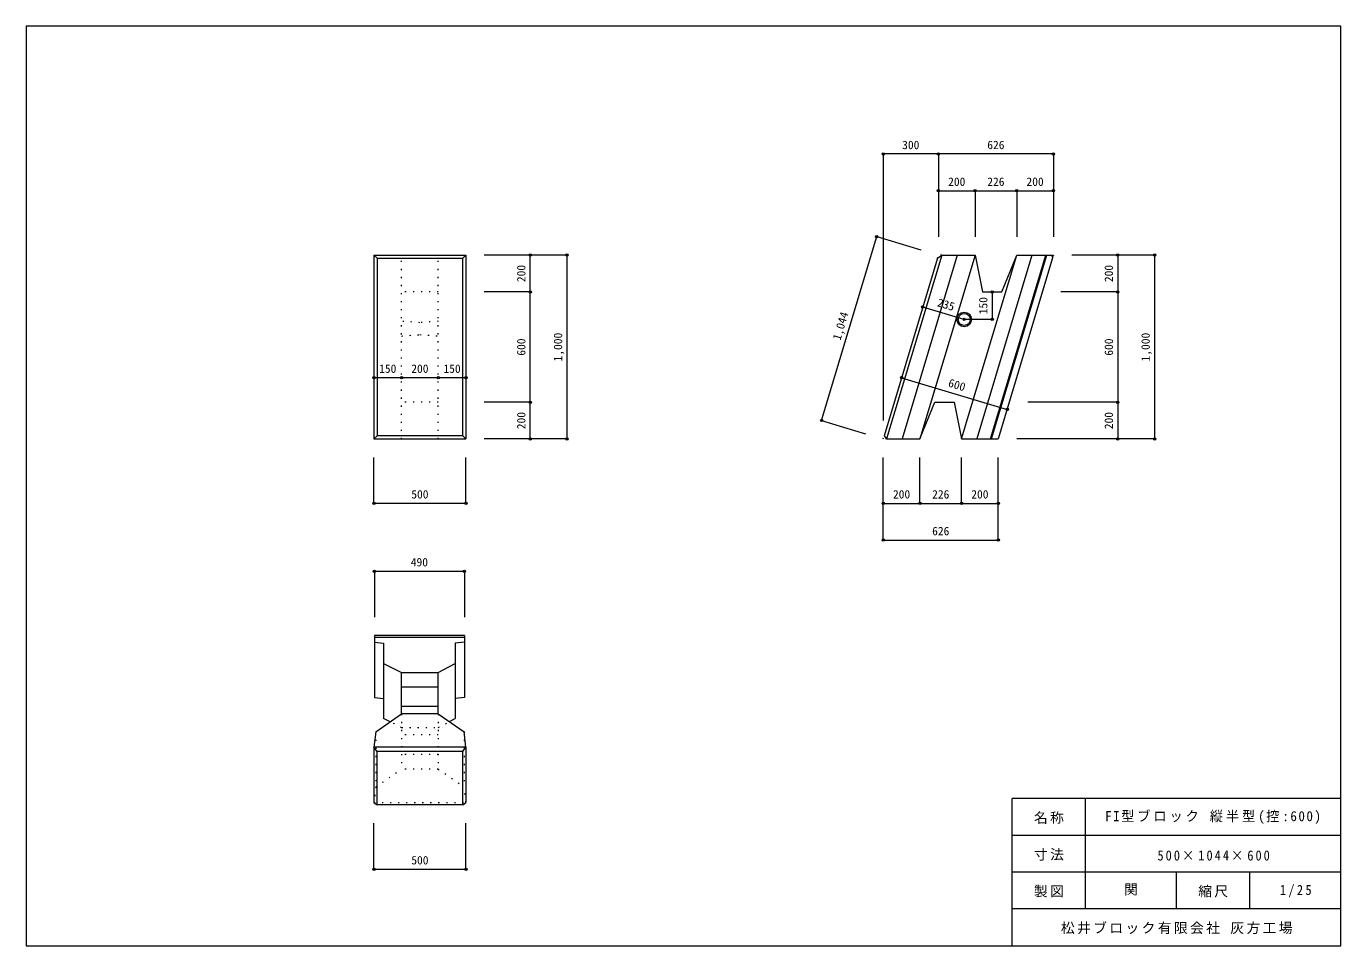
# Model space of a CAD drawing. Units: millimetres, scale not verified. Extents: x 138 to 7288, y 125 to 5125.
import ezdxf
from ezdxf.enums import TextEntityAlignment as Align

# ---------------------------------------------------------------- set-up
doc = ezdxf.new("R2010")
doc.units = ezdxf.units.MM
doc.header["$LTSCALE"] = 25
doc.header["$PDMODE"] = 32
doc.header["$PDSIZE"] = 12.5
doc.linetypes.add('DOTTED', pattern=[1.75, 0.25, -1.5])
for name, color, linetype, lineweight in [('_0-0_', 7, 'Continuous', 18), ('_0-1_', 7, 'Continuous', 18), ('_0-2_', 4, 'Continuous', 9)]:
    doc.layers.add(name, color=color, linetype=linetype, lineweight=lineweight)
doc.styles.add('ＭＳ ゴシック', font='')
doc.styles.get('ＭＳ ゴシック').set_extended_font_data('MS Gothic')

msp = doc.modelspace()

# ---------------------------------------------------------------- linework, layer by layer
at = {"layer": '_0-0_'}
for p, q in [((7287.5, 5125), (137.5, 5125)), ((137.5, 5125), (137.5, 125)), ((7287.5, 125), (7287.5, 5125)), ((5500, 125), (5500, 925)), ((7287.5, 925), (5500, 925)), ((5900, 325), (5900, 925)), ((7287.5, 725), (5500, 725)), ((7287.5, 525), (5500, 525)), ((6393.75, 325), (6393.75, 525)), ((6793.75, 325), (6793.75, 525)), ((7287.5, 325), (5500, 325)), ((137.5, 125), (7287.5, 125))]:
    msp.add_line(p, q, dxfattribs=at)
at = {"layer": '_0-1_'}
for p, q in [((2028.8, 3880.73), (2028.8, 2880.73)), ((2028.8, 3880.73), (2046.3, 3863.23)), ((2028.8, 3880.73), (2528.8, 3880.73)), ((2046.3, 3863.23), (2046.3, 2898.23)), ((2046.3, 3863.23), (2511.3, 3863.23)), ((2511.3, 3863.23), (2528.8, 3880.73)), ((2511.3, 2898.23), (2511.3, 3863.23)), ((2528.8, 3880.73), (2528.8, 2880.73)), ((5093.76, 3863.49), (4804.11, 2897.97)), ((5117.21, 3880.73), (4817.21, 2880.73)), ((5201.94, 3880.73), (4901.94, 2880.73)), ((5298.94, 3880.73), (4998.94, 2880.73)), ((5093.76, 3863.49), (5117.21, 3880.73)), ((5117.21, 3880.73), (5298.94, 3880.73)), ((5224.94, 2880.73), (5524.94, 3880.73)), ((5298.94, 3880.73), (5338.94, 3680.73)), ((5607.94, 3880.73), (5307.94, 2880.73)), ((5383.18, 2880.73), (5683.18, 3880.73)), ((5388.4, 2880.73), (5688.4, 3880.73)), ((5722.06, 3871.15), (5424.94, 2880.73)), ((5444.94, 3680.73), (5524.94, 3880.73)), ((5524.94, 3880.73), (5714.94, 3880.73)), ((5722.06, 3871.15), (5714.94, 3880.73)), ((5338.94, 3680.73), (5444.94, 3680.73)), ((4998.94, 2880.73), (5078.94, 3080.73)), ((5078.94, 3080.73), (5184.94, 3080.73)), ((5184.94, 3080.73), (5224.94, 2880.73)), ((2028.8, 2880.73), (2046.3, 2898.23)), ((2028.8, 2880.73), (2528.8, 2880.73)), ((2511.3, 2898.23), (2046.3, 2898.23)), ((2511.3, 2898.23), (2528.8, 2880.73)), ((4804.11, 2897.97), (4817.21, 2880.73)), ((4817.21, 2880.73), (4998.94, 2880.73)), ((5224.94, 2880.73), (5424.94, 2880.73)), ((2520.95, 1811.6), (2030.95, 1811.6)), ((2030.95, 1811.6), (2030.95, 1475.06)), ((2520.95, 1801.6), (2030.95, 1801.6)), ((2520.95, 1811.6), (2520.95, 1475.06)), ((2030.95, 1775.06), (2080.95, 1769.84)), ((2080.95, 1769.84), (2080.95, 1360.01)), ((2520.95, 1775.06), (2470.95, 1769.84)), ((2470.95, 1769.84), (2470.95, 1360.01)), ((2080.95, 1660.01), (2178.8, 1611.6)), ((2378.8, 1611.6), (2470.95, 1660.01)), ((2178.8, 1385.6), (2178.8, 1611.6)), ((2178.8, 1611.6), (2378.8, 1611.6)), ((2378.8, 1385.6), (2378.8, 1611.6)), ((2378.8, 1531.6), (2178.8, 1531.6)), ((2030.95, 1475.06), (2080.95, 1469.84)), ((2520.95, 1475.06), (2470.95, 1469.84)), ((2038.8, 1288.6), (2178.8, 1385.6)), ((2116.49, 1342.43), (2080.95, 1360.01)), ((2378.8, 1425.6), (2178.8, 1425.6)), ((2378.8, 1385.6), (2178.8, 1385.6)), ((2378.8, 1385.6), (2518.8, 1288.6)), ((2439.54, 1343.51), (2470.95, 1360.01)), ((2038.8, 1288.6), (2028.8, 1203.87)), ((2528.8, 1203.87), (2518.8, 1288.6)), ((2046.3, 1180.42), (2028.8, 1203.87)), ((2528.8, 1203.87), (2028.8, 1203.87)), ((2028.8, 1203.87), (2028.8, 903.87)), ((2511.3, 1180.42), (2046.3, 1180.42)), ((2046.3, 890.77), (2046.3, 1180.42)), ((2511.3, 1180.42), (2528.8, 1203.87)), ((2511.3, 890.77), (2511.3, 1180.42)), ((2528.8, 1203.87), (2528.8, 903.87)), ((2028.8, 903.87), (2046.3, 890.77)), ((2511.3, 890.77), (2046.3, 890.77)), ((2511.3, 890.77), (2528.8, 903.87))]:
    msp.add_line(p, q, dxfattribs=at)
at = {"layer": '_0-1_', "linetype": 'DOTTED'}
for p, q in [((2178.8, 2880.73), (2178.8, 3880.73)), ((2378.8, 2880.73), (2378.8, 3880.73)), ((5093.76, 3863.49), (5098.94, 3880.73)), ((5117.21, 3880.73), (5098.94, 3880.73)), ((5714.94, 3880.73), (5724.94, 3880.73)), ((5724.94, 3880.73), (5722.06, 3871.15)), ((2378.8, 3680.73), (2178.8, 3680.73)), ((2278.8, 3513.23), (2178.8, 3520.73)), ((2378.8, 3520.73), (2278.8, 3513.23)), ((2178.8, 3440.73), (2278.8, 3448.23)), ((2278.8, 3448.23), (2378.8, 3440.73)), ((2378.8, 3080.73), (2178.8, 3080.73)), ((4798.94, 2880.73), (4804.11, 2897.97)), ((4817.21, 2880.73), (4798.94, 2880.73)), ((2178.8, 1385.6), (2178.8, 1085.6)), ((2378.8, 1385.6), (2378.8, 1085.6)), ((2038.8, 1288.6), (2038.8, 988.6)), ((2178.8, 1311.6), (2116.49, 1342.43)), ((2178.8, 1311.6), (2378.8, 1311.6)), ((2378.8, 1311.6), (2439.54, 1343.51)), ((2518.8, 1288.6), (2518.8, 988.6)), ((2378.8, 1271.6), (2178.8, 1271.6)), ((2378.8, 1165.6), (2178.8, 1165.6)), ((2038.8, 988.6), (2178.8, 1085.6)), ((2378.8, 1085.6), (2178.8, 1085.6)), ((2378.8, 1085.6), (2518.8, 988.6)), ((2038.8, 988.6), (2028.8, 903.87)), ((2528.8, 903.87), (2518.8, 988.6)), ((2028.8, 903.87), (2528.8, 903.87))]:
    msp.add_line(p, q, dxfattribs=at)
at = {"layer": '_0-1_'}
for radius in [40, 32.5]:
    msp.add_circle((5239.28, 3530.73), radius, dxfattribs=at)
at = {"layer": '_0-2_'}
for p, q in [((4798.94, 4430.73), (4798.94, 2980.73)), ((5724.94, 4430.73), (4798.94, 4430.73)), ((5098.94, 4430.73), (5098.94, 3980.73)), ((5724.94, 4430.73), (5724.94, 3980.73)), ((5098.94, 4230.73), (5724.94, 4230.73)), ((5298.94, 4230.73), (5298.94, 3980.73)), ((5524.94, 4230.73), (5524.94, 3980.73)), ((4463.7, 2981.3), (4763.7, 3981.3)), ((4763.7, 3981.3), (5003.15, 3909.46)), ((3078.8, 3880.73), (2628.8, 3880.73)), ((2878.8, 2880.73), (2878.8, 3880.73)), ((3078.8, 2880.73), (3078.8, 3880.73)), ((6274.94, 3880.73), (5824.94, 3880.73)), ((6074.94, 3880.73), (6074.94, 2880.73)), ((6274.94, 3880.73), (6274.94, 2880.73)), ((2878.8, 3680.73), (2628.8, 3680.73)), ((5391.94, 3680.73), (5391.94, 3530.73)), ((6074.94, 3680.73), (5764.94, 3680.73)), ((5239.28, 3530.73), (5014.2, 3598.25)), ((5391.94, 3530.73), (5239.28, 3530.73)), ((2528.8, 3214.06), (2028.8, 3214.06)), ((4898.94, 3214.06), (5473.25, 3041.77)), ((2878.8, 3080.73), (2628.8, 3080.73)), ((6074.94, 3080.73), (5584.94, 3080.73)), ((4463.7, 2981.3), (4703.15, 2909.46)), ((3078.8, 2880.73), (2628.8, 2880.73)), ((6274.94, 2880.73), (5524.94, 2880.73)), ((2028.8, 2530.73), (2028.8, 2780.73)), ((2528.8, 2530.73), (2528.8, 2780.73)), ((4798.94, 2330.73), (4798.94, 2780.73)), ((4998.94, 2530.73), (4998.94, 2780.73)), ((5224.94, 2530.73), (5224.94, 2780.73)), ((5424.94, 2330.73), (5424.94, 2780.73)), ((2528.8, 2530.73), (2028.8, 2530.73)), ((4798.94, 2530.73), (5424.94, 2530.73)), ((4798.94, 2330.73), (5424.94, 2330.73)), ((2030.95, 2161.6), (2030.95, 1911.6)), ((2030.95, 2161.6), (2520.95, 2161.6)), ((2520.95, 2161.6), (2520.95, 1911.6)), ((2028.8, 540.77), (2028.8, 790.77)), ((2528.8, 540.77), (2528.8, 790.77)), ((2028.8, 540.77), (2528.8, 540.77))]:
    msp.add_line(p, q, dxfattribs=at)
for p in [(4798.94, 4430.73), (5098.94, 4430.73), (5724.94, 4430.73), (5098.94, 4230.73), (5298.94, 4230.73), (5524.94, 4230.73), (5724.94, 4230.73), (4763.7, 3981.3), (2878.8, 3880.73), (3078.8, 3880.73), (6074.94, 3880.73), (6274.94, 3880.73), (2878.8, 3680.73), (5391.94, 3680.73), (6074.94, 3680.73), (5014.2, 3598.25), (5239.28, 3530.73), (5391.94, 3530.73), (2028.8, 3214.06), (2178.8, 3214.06), (2378.8, 3214.06), (2528.8, 3214.06), (4898.94, 3214.06), (2878.8, 3080.73), (6074.94, 3080.73), (5473.25, 3041.77), (4463.7, 2981.3), (2878.8, 2880.73), (3078.8, 2880.73), (6074.94, 2880.73), (6274.94, 2880.73), (2028.8, 2530.73), (2528.8, 2530.73), (4798.94, 2530.73), (4998.94, 2530.73), (5224.94, 2530.73), (5424.94, 2530.73), (4798.94, 2330.73), (5424.94, 2330.73), (2030.95, 2161.6), (2520.95, 2161.6), (2028.8, 540.77), (2528.8, 540.77)]:
    msp.add_point(p, dxfattribs=at)

# ---------------------------------------------------------------- texts
at = {"layer": '_0-0_', "style": 'ＭＳ ゴシック'}
msp.add_text('関', height=54.99, dxfattribs=at).set_placement((6109.38, 387.5), align=Align.BOTTOM_LEFT)
at = {"layer": '_0-0_', "char_height": 54.99, "attachment_point": 7, "style": 'ＭＳ ゴシック'}
for s, insert in [('\\T1.23;\\W0.95;FI型ブロック\\~縦半型(控:600)', (6006.25, 787.5)), ('\\T1.17;名称', (5618.75, 787.5)), ('\\T1.17;寸法', (5618.75, 587.5)), ('\\T1.32;\\W0.9;500×1044×600', (6290.62, 587.5)), ('\\T1.17;製図', (5618.75, 387.5)), ('\\T1.17;縮尺', (6512.5, 387.5)), ('\\T1.38;\\W0.9;1/25', (6956.25, 387.5)), ('\\T1.17;松井ブロック有限会社\\~灰方工場', (5765.62, 187.5))]:
    msp.add_mtext(s, dxfattribs=dict(at, insert=insert))
at = {"layer": '_0-2_', "style": 'ＭＳ ゴシック'}
for s, p in [('300', (4902.06, 4443.23)), ('626', (5365.06, 4443.23)), ('200', (5152.06, 4243.23)), ('226', (5365.06, 4243.23)), ('200', (5578.06, 4243.23)), ('150', (2056.92, 3226.56)), ('200', (2231.92, 3226.56)), ('150', (2406.92, 3226.56)), ('500', (2231.92, 2543.23)), ('200', (4852.06, 2543.23)), ('226', (5065.06, 2543.23)), ('200', (5278.06, 2543.23)), ('626', (5065.06, 2343.23)), ('490', (2229.07, 2174.1)), ('500', (2231.92, 553.27))]:
    msp.add_text(s, height=45.82, dxfattribs=at).set_placement(p, align=Align.BOTTOM_LEFT)
for s, rotation, p in [('200', 90, (2866.3, 3733.85)), ('200', 90, (6062.44, 3733.85)), ('150', 90, (5379.44, 3558.85)), ('235', 343.301, (5085.43, 3589.93)), ('1,044', 73.301, (4579.28, 3410.06)), ('1,000', 90, (3066.3, 3302.6)), ('1,000', 90, (6262.44, 3302.6)), ('600', 90, (2866.3, 3333.85)), ('600', 90, (6062.44, 3333.85)), ('600', 343.301, (5144.79, 3153.36)), ('200', 90, (2866.3, 2933.85)), ('200', 90, (6062.44, 2933.85))]:
    msp.add_text(s, height=45.82, rotation=rotation, dxfattribs=at).set_placement(p, align=Align.BOTTOM_LEFT)

doc.saveas('drawing.dxf')
